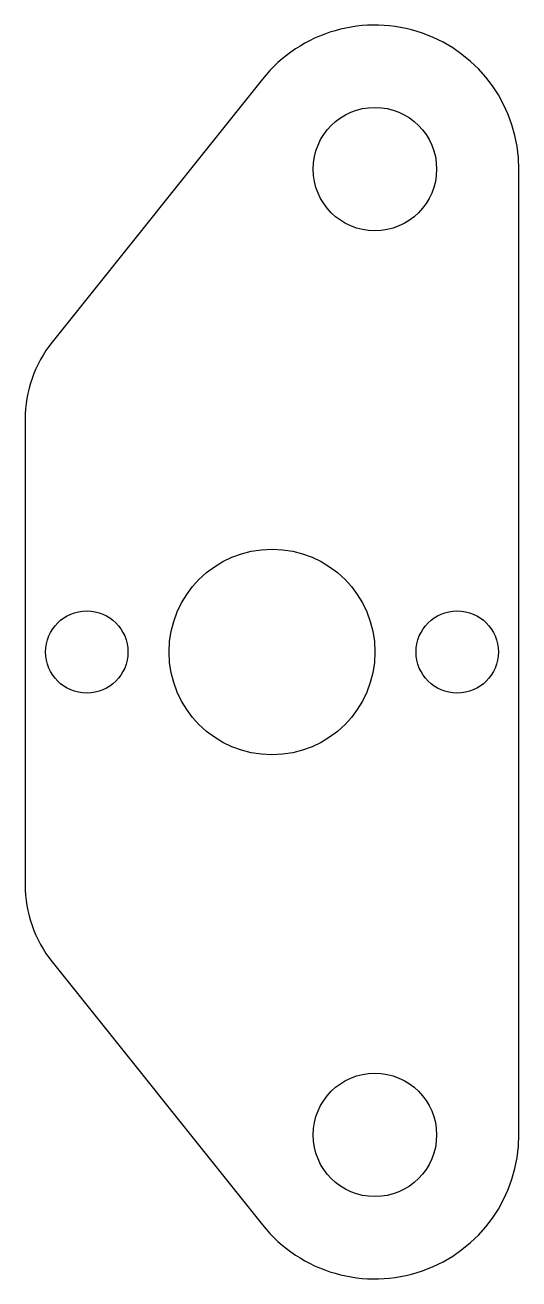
# Model space of a CAD drawing. Header units: millimetres. Extents: x -6 to 6, y -15.2 to 15.2.
import ezdxf

# ---------------------------------------------------------------- set-up
doc = ezdxf.new("R2010")
doc.units = ezdxf.units.MM
doc.layers.get('0').update_dxf_attribs({"linetype": 'CONTINUOUS'})

msp = doc.modelspace()

# ---------------------------------------------------------------- linework, layer by layer
msp.add_lwpolyline([(-6, -5.657, 0.170195), (-5.343, -7.53), (-0.234, -13.922, 0.709116), (6, -11.737), (6, 11.737, 0.709116), (-0.234, 13.922), (-5.343, 7.53, 0.170195), (-6, 5.657)], format="xyb", close=True)
for centre, radius in [((2.5, 11.737), 1.5), ((0, 0), 2.5), ((-4.5, 0), 1), ((4.5, 0), 1), ((2.5, -11.737), 1.5)]:
    msp.add_circle(centre, radius)

doc.saveas('drawing.dxf')
